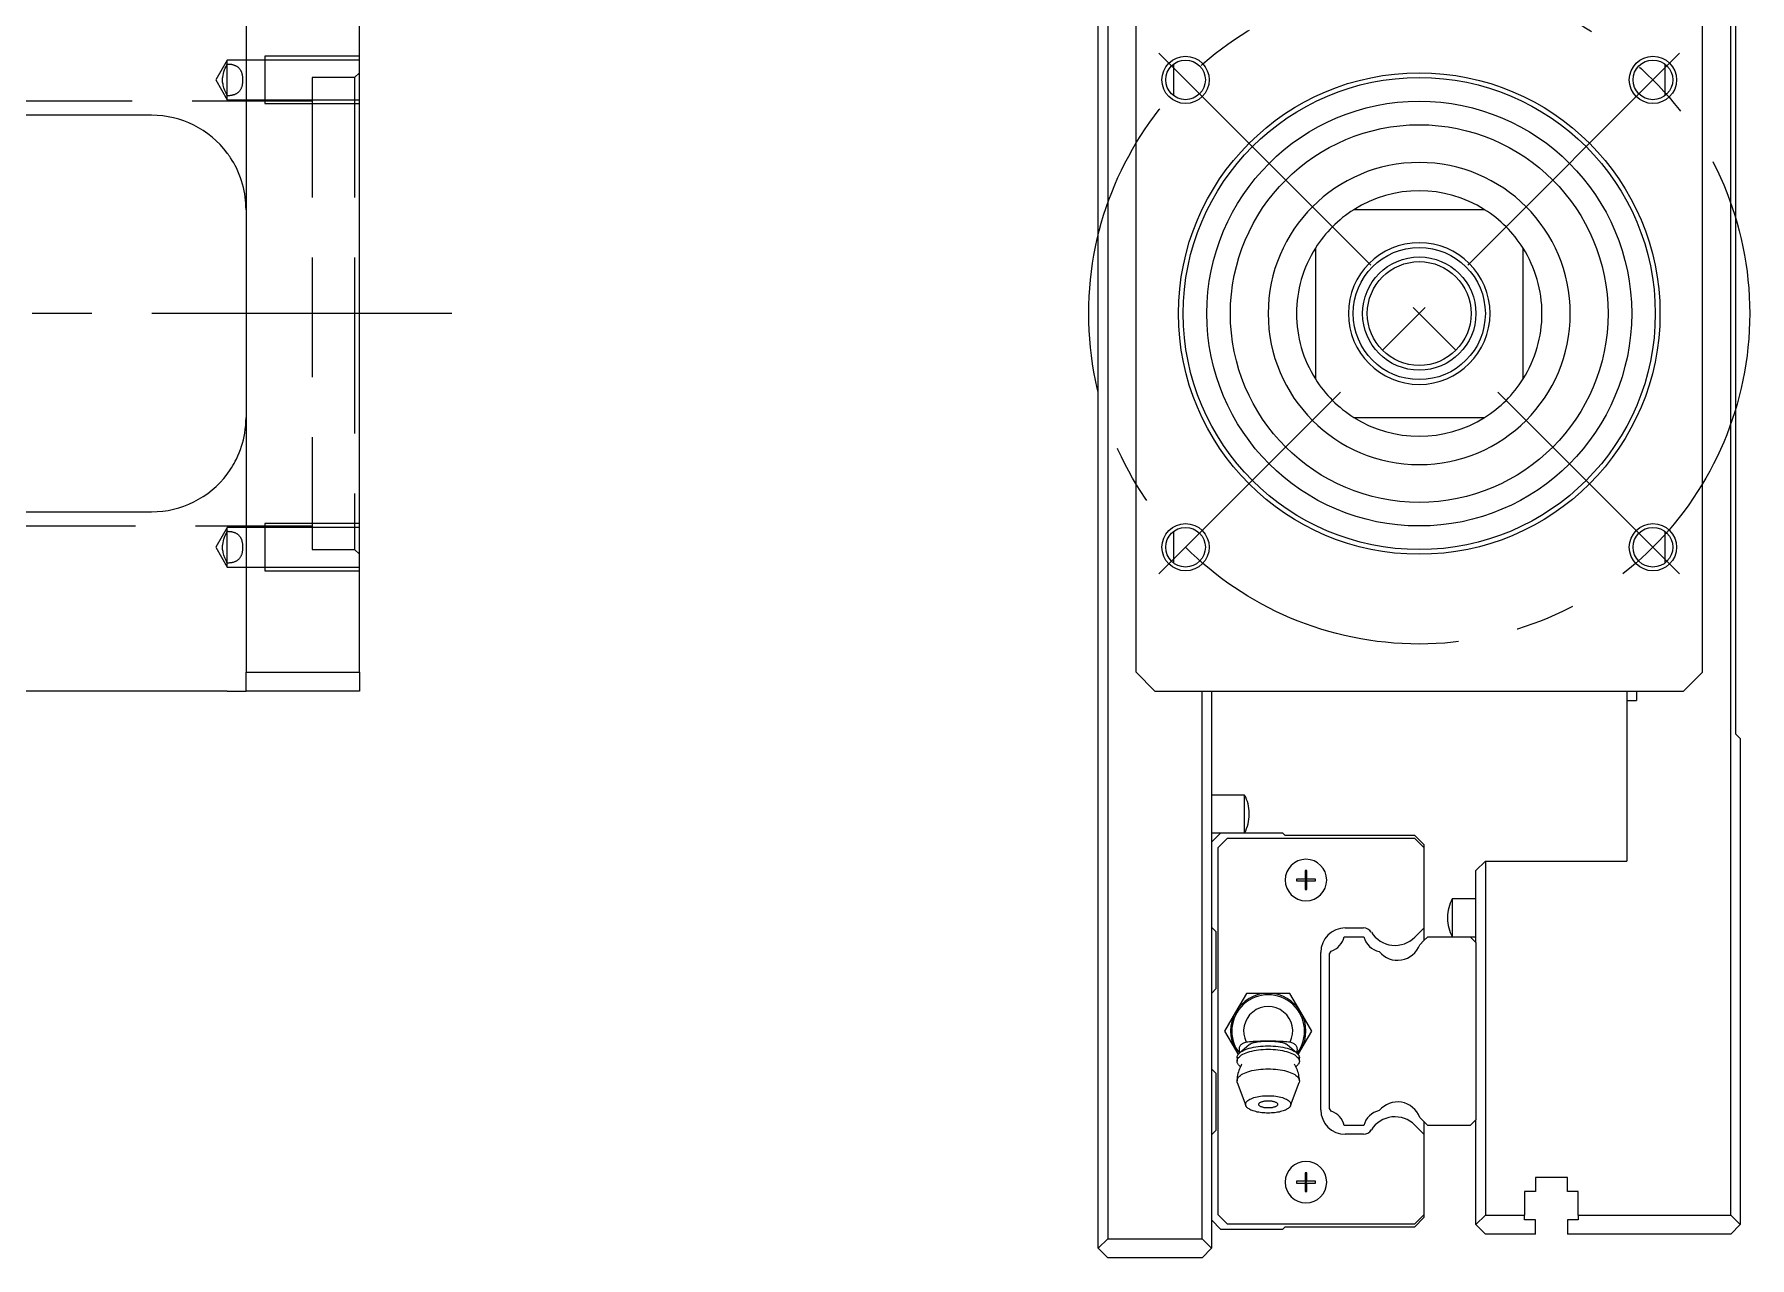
# Model space of a CAD drawing. Extents: x -11 to 1025, y -344 to 120.
# Drawn here: x 843.1 to 1024.8, y -100 to 29.6 of the extents above; entities that cross this region are included whole.
import ezdxf

# ---------------------------------------------------------------- set-up
doc = ezdxf.new("R2010")
doc.units = 0
doc.linetypes.add('CENTER', pattern=[50.8, 31.75, -6.35, 6.35, -6.35])
doc.linetypes.add('DASHED', pattern=[19.05, 12.7, -6.35])
doc.layers.get('0').update_dxf_attribs({"linetype": 'CONTINUOUS'})
doc.layers.add('CENTER', color=1, linetype='CENTER')

msp = doc.modelspace()

# ---------------------------------------------------------------- linework, layer by layer
at = {"color": 7, "linetype": 'CONTINUOUS'}
for p, q in [((955.76, -99), (955.76, 99)), ((956.76, 98), (956.76, -98)), ((1022.76, -95.5), (1022.76, 95.5)), ((1023.26, 44.5), (1023.26, -44.5)), ((865.5, 38), (865.5, -38)), ((877.5, -38), (877.5, 38)), ((959.76, -38), (959.76, 38)), ((1019.76, -38), (1019.76, 38)), ((863.11, 25.42), (863.16, 25.61)), ((863.16, 25.61), (863.23, 25.8)), ((863.23, 25.8), (863.3, 25.99)), ((863.3, 25.99), (863.38, 26.17)), ((863.38, 26.17), (863.5, 26.44)), ((863.5, 26.44), (863.56, 26.43)), ((863.5, 23.06), (863.5, 26.44)), ((863.56, 26.43), (863.63, 26.43)), ((863.63, 26.43), (863.69, 26.43)), ((863.69, 26.43), (863.76, 26.42)), ((863.76, 26.42), (863.82, 26.42)), ((863.82, 26.42), (863.89, 26.41)), ((863.89, 26.41), (863.95, 26.4)), ((863.95, 26.4), (864.01, 26.38)), ((864.01, 26.38), (864.08, 26.37)), ((864.08, 26.37), (864.14, 26.35)), ((864.14, 26.35), (864.19, 26.34)), ((864.19, 26.34), (864.25, 26.32)), ((864.25, 26.32), (864.31, 26.29)), ((864.31, 26.29), (864.37, 26.27)), ((864.37, 26.27), (864.42, 26.24)), ((864.42, 26.24), (864.47, 26.21)), ((864.47, 26.21), (864.52, 26.19)), ((864.52, 26.19), (864.57, 26.15)), ((864.57, 26.15), (864.61, 26.12)), ((864.61, 26.12), (864.66, 26.09)), ((864.66, 26.09), (864.7, 26.05)), ((864.7, 26.05), (864.74, 26.01)), ((864.74, 26.01), (864.78, 25.97)), ((864.78, 25.97), (864.81, 25.92)), ((864.81, 25.92), (864.84, 25.88)), ((864.84, 25.88), (864.87, 25.84)), ((864.87, 25.84), (864.9, 25.79)), ((864.9, 25.79), (864.93, 25.74)), ((864.93, 25.74), (864.95, 25.69)), ((864.95, 25.69), (864.98, 25.64)), ((864.98, 25.64), (865, 25.59)), ((865, 25.59), (865.02, 25.53)), ((865.02, 25.53), (865.04, 25.46)), ((865.04, 25.46), (865.06, 25.38)), ((963.76, 23.06), (963.76, 26.44)), ((1015.76, 26.44), (1015.76, 23.06)), ((863.01, 24.82), (863.02, 24.92)), ((863.01, 24.71), (863.01, 24.82)), ((863.01, 24.6), (863.01, 24.71)), ((863.02, 24.5), (863.01, 24.6)), ((863.02, 24.92), (863.03, 25.03)), ((863.04, 24.4), (863.02, 24.5)), ((863.03, 25.03), (863.06, 25.23)), ((863.06, 24.29), (863.04, 24.4)), ((863.06, 25.23), (863.11, 25.42)), ((863.08, 24.19), (863.06, 24.29)), ((863.16, 23.9), (863.08, 24.19)), ((863.26, 23.62), (863.16, 23.9)), ((864.85, 23.62), (864.81, 23.57)), ((864.88, 23.67), (864.85, 23.62)), ((864.91, 23.73), (864.88, 23.67)), ((864.94, 23.78), (864.91, 23.73)), ((864.97, 23.84), (864.94, 23.78)), ((864.99, 23.9), (864.97, 23.84)), ((865.01, 23.96), (864.99, 23.9)), ((865.04, 24.02), (865.01, 23.96)), ((865.06, 24.09), (865.04, 24.02)), ((865.06, 25.38), (865.08, 25.3)), ((865.07, 24.16), (865.06, 24.09)), ((865.09, 24.23), (865.07, 24.16)), ((865.08, 25.3), (865.1, 25.22)), ((865.1, 24.3), (865.09, 24.23)), ((865.1, 25.22), (865.11, 25.14)), ((865.11, 24.36), (865.1, 24.3)), ((865.11, 25.14), (865.12, 25.05)), ((865.12, 24.43), (865.11, 24.36)), ((865.12, 25.05), (865.13, 24.99)), ((865.13, 24.5), (865.12, 24.43)), ((865.13, 24.99), (865.13, 24.92)), ((865.13, 24.92), (865.13, 24.85)), ((865.13, 24.85), (865.14, 24.78)), ((865.14, 24.71), (865.13, 24.64)), ((865.13, 24.64), (865.13, 24.57)), ((865.13, 24.57), (865.13, 24.5)), ((865.14, 24.78), (865.14, 24.71)), ((863.38, 23.34), (863.26, 23.62)), ((863.5, 23.06), (863.38, 23.34)), ((863.58, 23.06), (863.5, 23.06)), ((863.66, 23.07), (863.58, 23.06)), ((863.74, 23.07), (863.66, 23.07)), ((863.82, 23.08), (863.74, 23.07)), ((863.9, 23.09), (863.82, 23.08)), ((863.98, 23.11), (863.9, 23.09)), ((864.03, 23.12), (863.98, 23.11)), ((864.09, 23.13), (864.03, 23.12)), ((864.15, 23.15), (864.09, 23.13)), ((864.21, 23.17), (864.15, 23.15)), ((864.26, 23.18), (864.21, 23.17)), ((864.31, 23.2), (864.26, 23.18)), ((864.36, 23.23), (864.31, 23.2)), ((864.41, 23.25), (864.36, 23.23)), ((864.46, 23.28), (864.41, 23.25)), ((864.51, 23.31), (864.46, 23.28)), ((864.56, 23.34), (864.51, 23.31)), ((864.61, 23.37), (864.56, 23.34)), ((864.65, 23.41), (864.61, 23.37)), ((864.69, 23.44), (864.65, 23.41)), ((864.73, 23.48), (864.69, 23.44)), ((864.77, 23.52), (864.73, 23.48)), ((864.81, 23.57), (864.77, 23.52)), ((855.5, 21), (815, 21)), ((863.59, 16.87), (863.5, 17)), ((863.69, 16.74), (863.59, 16.87)), ((863.77, 16.62), (863.69, 16.74)), ((863.86, 16.48), (863.77, 16.62)), ((864.03, 16.22), (863.86, 16.48)), ((864.19, 15.96), (864.03, 16.22)), ((864.33, 15.69), (864.19, 15.96)), ((864.47, 15.42), (864.33, 15.69)), ((864.63, 15.08), (864.47, 15.42)), ((864.78, 14.74), (864.63, 15.08)), ((864.91, 14.39), (864.78, 14.74)), ((865.02, 14.05), (864.91, 14.39)), ((865.13, 13.71), (865.02, 14.05)), ((865.22, 13.36), (865.13, 13.71)), ((865.3, 13.01), (865.22, 13.36)), ((865.36, 12.67), (865.3, 13.01)), ((865.41, 12.34), (865.36, 12.67)), ((865.45, 12.01), (865.41, 12.34)), ((865.48, 11.68), (865.45, 12.01)), ((865.49, 11.35), (865.48, 11.68)), ((865.5, 11.02), (865.49, 11.35)), ((865.5, 11), (865.5, 11.02)), ((996.69, 11), (982.83, 11)), ((978.76, 6.93), (978.76, -6.93)), ((1000.76, -6.93), (1000.76, 6.93)), ((865.29, -13.02), (865.36, -12.67)), ((865.36, -12.67), (865.42, -12.26)), ((865.42, -12.26), (865.46, -11.84)), ((865.46, -11.84), (865.49, -11.43)), ((865.49, -11.43), (865.5, -11.02)), ((865.5, -11.02), (865.5, -11)), ((982.83, -11), (996.69, -11)), ((864.77, -14.75), (864.9, -14.4)), ((864.9, -14.4), (865.02, -14.06)), ((865.02, -14.06), (865.12, -13.72)), ((865.12, -13.72), (865.22, -13.37)), ((865.22, -13.37), (865.29, -13.02)), ((863.81, -16.56), (863.96, -16.33)), ((863.96, -16.33), (864.1, -16.1)), ((864.1, -16.1), (864.23, -15.88)), ((864.23, -15.88), (864.36, -15.65)), ((864.36, -15.65), (864.47, -15.42)), ((864.47, -15.42), (864.63, -15.08)), ((864.63, -15.08), (864.77, -14.75)), ((863.5, -17), (863.58, -16.89)), ((863.58, -16.89), (863.66, -16.78)), ((863.66, -16.78), (863.81, -16.56)), ((815, -21), (855.5, -21)), ((863.23, -23.7), (863.3, -23.51)), ((863.3, -23.51), (863.38, -23.33)), ((863.38, -23.33), (863.5, -23.06)), ((863.5, -23.06), (863.56, -23.06)), ((863.5, -26.44), (863.5, -23.06)), ((863.56, -23.06), (863.63, -23.07)), ((863.63, -23.07), (863.69, -23.07)), ((863.69, -23.07), (863.76, -23.07)), ((863.76, -23.07), (863.82, -23.08)), ((863.82, -23.08), (863.89, -23.09)), ((863.89, -23.09), (863.95, -23.1)), ((863.95, -23.1), (864.01, -23.11)), ((864.01, -23.11), (864.08, -23.13)), ((864.08, -23.13), (864.14, -23.14)), ((864.14, -23.14), (864.19, -23.16)), ((864.19, -23.16), (864.25, -23.18)), ((864.25, -23.18), (864.31, -23.2)), ((864.31, -23.2), (864.37, -23.23)), ((864.37, -23.23), (864.42, -23.25)), ((864.42, -23.25), (864.47, -23.28)), ((864.47, -23.28), (864.52, -23.31)), ((864.52, -23.31), (864.57, -23.34)), ((864.57, -23.34), (864.61, -23.38)), ((864.61, -23.38), (864.66, -23.41)), ((864.66, -23.41), (864.7, -23.45)), ((864.7, -23.45), (864.74, -23.49)), ((864.74, -23.49), (864.78, -23.53)), ((864.78, -23.53), (864.81, -23.58)), ((864.81, -23.58), (864.84, -23.62)), ((864.84, -23.62), (864.87, -23.66)), ((963.76, -26.44), (963.76, -23.06)), ((1015.76, -23.06), (1015.76, -26.44)), ((863.01, -24.68), (863.02, -24.57)), ((863.01, -24.79), (863.01, -24.68)), ((863.01, -24.9), (863.01, -24.79)), ((863.02, -25), (863.01, -24.9)), ((863.02, -24.57), (863.03, -24.47)), ((863.04, -25.1), (863.02, -25)), ((863.03, -24.47), (863.06, -24.27)), ((863.06, -25.2), (863.04, -25.1)), ((863.06, -24.27), (863.11, -24.08)), ((863.08, -25.31), (863.06, -25.2)), ((863.16, -25.6), (863.08, -25.31)), ((863.11, -24.08), (863.16, -23.89)), ((863.16, -23.89), (863.23, -23.7)), ((864.87, -23.66), (864.9, -23.71)), ((864.9, -23.71), (864.93, -23.76)), ((864.93, -23.76), (864.95, -23.81)), ((864.95, -23.81), (864.98, -23.86)), ((864.98, -23.86), (865, -23.91)), ((865, -23.91), (865.02, -23.96)), ((865.02, -23.96), (865.04, -24.04)), ((865.04, -24.04), (865.06, -24.12)), ((865.06, -25.41), (865.04, -25.47)), ((865.06, -24.12), (865.08, -24.2)), ((865.07, -25.34), (865.06, -25.41)), ((865.09, -25.27), (865.07, -25.34)), ((865.08, -24.2), (865.1, -24.28)), ((865.1, -25.2), (865.09, -25.27)), ((865.1, -24.28), (865.11, -24.36)), ((865.11, -25.13), (865.1, -25.2)), ((865.11, -24.36), (865.12, -24.44)), ((865.12, -25.06), (865.11, -25.13)), ((865.12, -24.44), (865.13, -24.51)), ((865.13, -24.99), (865.12, -25.06)), ((865.13, -24.51), (865.13, -24.58)), ((865.13, -24.58), (865.13, -24.65)), ((865.13, -24.65), (865.14, -24.71)), ((865.14, -24.78), (865.13, -24.85)), ((865.13, -24.85), (865.13, -24.92)), ((865.13, -24.92), (865.13, -24.99)), ((865.14, -24.71), (865.14, -24.78)), ((863.26, -25.88), (863.16, -25.6)), ((863.38, -26.16), (863.26, -25.88)), ((863.5, -26.44), (863.38, -26.16)), ((863.58, -26.43), (863.5, -26.44)), ((863.66, -26.43), (863.58, -26.43)), ((863.74, -26.42), (863.66, -26.43)), ((863.82, -26.42), (863.74, -26.42)), ((863.9, -26.4), (863.82, -26.42)), ((863.98, -26.39), (863.9, -26.4)), ((864.03, -26.38), (863.98, -26.39)), ((864.09, -26.36), (864.03, -26.38)), ((864.15, -26.35), (864.09, -26.36)), ((864.21, -26.33), (864.15, -26.35)), ((864.26, -26.31), (864.21, -26.33)), ((864.31, -26.29), (864.26, -26.31)), ((864.36, -26.27), (864.31, -26.29)), ((864.41, -26.25), (864.36, -26.27)), ((864.46, -26.22), (864.41, -26.25)), ((864.51, -26.19), (864.46, -26.22)), ((864.56, -26.16), (864.51, -26.19)), ((864.61, -26.13), (864.56, -26.16)), ((864.65, -26.09), (864.61, -26.13)), ((864.69, -26.05), (864.65, -26.09)), ((864.73, -26.02), (864.69, -26.05)), ((864.77, -25.98), (864.73, -26.02)), ((864.81, -25.93), (864.77, -25.98)), ((864.85, -25.88), (864.81, -25.93)), ((864.88, -25.82), (864.85, -25.88)), ((864.91, -25.77), (864.88, -25.82)), ((864.94, -25.71), (864.91, -25.77)), ((864.97, -25.66), (864.94, -25.71)), ((864.99, -25.6), (864.97, -25.66)), ((865.01, -25.54), (864.99, -25.6)), ((865.04, -25.47), (865.01, -25.54)), ((865.5, -40), (865.5, -38)), ((865.5, -38), (877.5, -38)), ((877.5, -38), (877.5, -40)), ((959.76, -38), (961.76, -40)), ((1017.76, -40), (1019.76, -38)), ((863.5, -40), (830, -40)), ((863.5, -40), (865.5, -40)), ((877.5, -40), (865.5, -40)), ((961.76, -40), (1017.76, -40)), ((966.76, -98), (966.76, -40)), ((967.76, -40), (967.76, -99)), ((1011.76, -40), (1011.76, -41)), ((1011.76, -41), (1012.76, -41)), ((1011.76, -41), (1011.76, -58)), ((1012.76, -40), (1012.76, -41)), ((1023.76, -45), (1023.26, -44.5)), ((1023.76, -45), (1023.76, -96.5)), ((971.26, -51), (967.76, -51)), ((971.26, -53), (971.26, -51)), ((971.26, -55), (971.26, -53)), ((971.76, -53.06), (971.76, -52.94)), ((967.76, -55), (968.76, -55)), ((967.76, -56), (968.76, -55)), ((968.46, -56.55), (969.46, -55.55)), ((968.76, -55), (975.26, -55)), ((969.46, -55.55), (989.26, -55.55)), ((975.26, -55), (975.51, -55.25)), ((975.51, -55.25), (989.26, -55.25)), ((989.26, -55.25), (990.26, -56.25)), ((989.26, -55.55), (990.26, -56.55)), ((990.26, -56.25), (990.26, -56.55)), ((968.46, -95.45), (968.46, -56.55)), ((990.26, -56.55), (990.26, -65.08)), ((996.76, -58), (995.76, -59)), ((996.76, -58), (1011.76, -58)), ((996.76, -58), (996.76, -95.5)), ((977.66, -59.9), (976.76, -59.9)), ((976.76, -59.9), (976.76, -60.1)), ((977.66, -59), (977.66, -59.9)), ((977.86, -59), (977.66, -59)), ((977.66, -59.9), (977.76, -60)), ((977.86, -59.9), (977.76, -60)), ((977.86, -59.9), (977.86, -59)), ((978.76, -59.9), (977.86, -59.9)), ((978.76, -60.1), (978.76, -59.9)), ((995.76, -66.6), (995.76, -59)), ((976.76, -60.1), (977.66, -60.1)), ((977.66, -60.1), (977.76, -60)), ((977.66, -60.1), (977.66, -61)), ((977.66, -61), (977.86, -61)), ((977.86, -60.1), (977.76, -60)), ((977.86, -61), (977.86, -60.1)), ((977.86, -60.1), (978.76, -60.1)), ((995.76, -62), (993.26, -62)), ((993.26, -62), (993.26, -66)), ((968.26, -65.5), (967.76, -65)), ((981.93, -65.07), (983.84, -65.07)), ((989.3, -66.05), (990.26, -65.08)), ((990.26, -65.08), (990.26, -66.4)), ((992.76, -63.94), (992.76, -64.06)), ((968.26, -71.5), (968.26, -65.5)), ((981.82, -66), (983.9, -66)), ((989.81, -66.85), (990.26, -66.4)), ((990.26, -66.4), (990.66, -66)), ((990.66, -66), (995.16, -66)), ((995.16, -66), (995.76, -66)), ((995.16, -66), (995.76, -66.6)), ((995.76, -66.6), (995.76, -85.4)), ((979.33, -84.33), (979.33, -67.67)), ((980.26, -67.8), (980.42, -67.52)), ((980.26, -84.2), (980.26, -67.8)), ((967.76, -72), (968.26, -71.5)), ((971.45, -72), (970.3, -74)), ((973.76, -72), (971.45, -72)), ((976.07, -72), (973.76, -72)), ((977.22, -74), (976.07, -72)), ((970.3, -74), (969.14, -76)), ((978.38, -76), (977.22, -74)), ((969.14, -76), (970.3, -78)), ((977.22, -78), (978.38, -76)), ((970.3, -78), (970.58, -78.49)), ((970.68, -77.85), (970.67, -77.91)), ((970.67, -77.91), (970.67, -77.98)), ((970.67, -77.98), (970.68, -78.05)), ((970.69, -77.78), (970.68, -77.85)), ((970.68, -78.05), (970.7, -78.12)), ((970.7, -77.72), (970.69, -77.78)), ((970.73, -77.66), (970.7, -77.72)), ((970.7, -78.12), (970.72, -78.2)), ((970.76, -77.61), (970.73, -77.66)), ((971.75, -77.46), (970.76, -78.3)), ((970.79, -77.55), (970.76, -77.61)), ((970.83, -77.5), (970.79, -77.55)), ((970.88, -77.46), (970.83, -77.5)), ((970.94, -77.41), (970.88, -77.46)), ((970.88, -78.21), (971.02, -78.12)), ((971, -77.36), (970.94, -77.41)), ((971.08, -77.32), (971, -77.36)), ((971.02, -78.12), (971.18, -78.03)), ((971.16, -77.28), (971.08, -77.32)), ((971.25, -77.24), (971.16, -77.28)), ((971.18, -78.03), (971.35, -77.96)), ((971.34, -77.21), (971.25, -77.24)), ((971.44, -77.18), (971.34, -77.21)), ((971.35, -77.96), (971.55, -77.88)), ((971.62, -77.16), (971.44, -77.18)), ((971.55, -77.88), (971.75, -77.82)), ((971.79, -77.14), (971.62, -77.16)), ((971.78, -77.44), (971.75, -77.46)), ((971.75, -77.82), (971.97, -77.76)), ((971.83, -77.4), (971.78, -77.44)), ((971.98, -77.13), (971.79, -77.14)), ((971.82, -78.17), (972.04, -78.11)), ((971.87, -77.38), (971.83, -77.4)), ((971.91, -77.36), (971.87, -77.38)), ((971.96, -77.33), (971.91, -77.36)), ((972.01, -77.31), (971.96, -77.33)), ((971.97, -77.76), (972.21, -77.71)), ((972.17, -77.11), (971.98, -77.13)), ((972.06, -77.29), (972.01, -77.31)), ((972.04, -78.11), (972.26, -78.07)), ((972.12, -77.27), (972.06, -77.29)), ((972.14, -77.26), (972.12, -77.27)), ((972.18, -77.25), (972.14, -77.26)), ((972.36, -77.1), (972.17, -77.11)), ((972.21, -77.24), (972.18, -77.25)), ((972.25, -77.23), (972.21, -77.24)), ((972.21, -77.71), (972.45, -77.66)), ((972.29, -77.22), (972.25, -77.23)), ((972.26, -78.07), (972.5, -78.02)), ((972.33, -77.21), (972.29, -77.22)), ((972.38, -77.2), (972.33, -77.21)), ((972.55, -77.09), (972.36, -77.1)), ((972.44, -77.19), (972.38, -77.2)), ((972.52, -77.17), (972.44, -77.19)), ((972.45, -77.66), (972.7, -77.63)), ((972.5, -78.02), (972.74, -77.99)), ((972.6, -77.16), (972.52, -77.17)), ((972.75, -77.09), (972.55, -77.09)), ((972.67, -77.15), (972.6, -77.16)), ((972.73, -77.14), (972.67, -77.15)), ((972.7, -77.63), (972.96, -77.6)), ((972.79, -77.14), (972.73, -77.14)), ((972.74, -77.99), (972.99, -77.96)), ((972.95, -77.08), (972.75, -77.09)), ((972.84, -77.13), (972.79, -77.14)), ((972.91, -77.13), (972.84, -77.13)), ((972.99, -77.12), (972.91, -77.13)), ((973.15, -77.08), (972.95, -77.08)), ((972.96, -77.6), (973.22, -77.58)), ((973.07, -77.11), (972.99, -77.12)), ((972.99, -77.96), (973.24, -77.94)), ((973.14, -77.11), (973.07, -77.11)), ((973.22, -77.11), (973.14, -77.11)), ((973.35, -77.07), (973.15, -77.08)), ((973.29, -77.1), (973.22, -77.11)), ((973.22, -77.58), (973.49, -77.56)), ((973.24, -77.94), (973.5, -77.93)), ((973.37, -77.1), (973.29, -77.1)), ((973.56, -77.07), (973.35, -77.07)), ((973.45, -77.1), (973.37, -77.1)), ((973.52, -77.1), (973.45, -77.1)), ((973.49, -77.56), (973.76, -77.56)), ((973.5, -77.93), (973.76, -77.93)), ((973.6, -77.09), (973.52, -77.1)), ((973.76, -77.07), (973.56, -77.07)), ((973.68, -77.09), (973.6, -77.09)), ((973.76, -77.09), (973.68, -77.09)), ((973.96, -77.07), (973.76, -77.07)), ((973.84, -77.09), (973.76, -77.09)), ((973.76, -77.56), (974.03, -77.56)), ((973.76, -77.93), (974.02, -77.93)), ((973.92, -77.09), (973.84, -77.09)), ((974, -77.1), (973.92, -77.09)), ((974.17, -77.07), (973.96, -77.07)), ((974.07, -77.1), (974, -77.1)), ((974.02, -77.93), (974.28, -77.94)), ((974.03, -77.56), (974.3, -77.58)), ((974.15, -77.1), (974.07, -77.1)), ((974.23, -77.1), (974.15, -77.1)), ((974.37, -77.08), (974.17, -77.07)), ((974.29, -77.11), (974.23, -77.1)), ((974.28, -77.94), (974.53, -77.96)), ((974.34, -77.11), (974.29, -77.11)), ((974.3, -77.58), (974.56, -77.6)), ((974.4, -77.11), (974.34, -77.11)), ((974.57, -77.08), (974.37, -77.08)), ((974.45, -77.11), (974.4, -77.11)), ((974.51, -77.12), (974.45, -77.11)), ((974.57, -77.12), (974.51, -77.12)), ((974.53, -77.96), (974.78, -77.99)), ((974.56, -77.6), (974.82, -77.63)), ((974.77, -77.09), (974.57, -77.08)), ((974.63, -77.13), (974.57, -77.12)), ((974.68, -77.13), (974.63, -77.13)), ((974.73, -77.14), (974.68, -77.13)), ((974.77, -77.14), (974.73, -77.14)), ((974.97, -77.09), (974.77, -77.09)), ((974.83, -77.15), (974.77, -77.14)), ((974.78, -77.99), (975.02, -78.02)), ((974.82, -77.63), (975.07, -77.66)), ((974.88, -77.16), (974.83, -77.15)), ((974.95, -77.17), (974.88, -77.16)), ((975.01, -77.18), (974.95, -77.17)), ((975.16, -77.1), (974.97, -77.09)), ((975.08, -77.19), (975.01, -77.18)), ((975.02, -78.02), (975.26, -78.07)), ((975.07, -77.66), (975.31, -77.71)), ((975.17, -77.21), (975.08, -77.19)), ((975.35, -77.11), (975.16, -77.1)), ((975.24, -77.22), (975.17, -77.21)), ((975.3, -77.24), (975.24, -77.22)), ((975.26, -78.07), (975.48, -78.11)), ((975.36, -77.26), (975.3, -77.24)), ((975.31, -77.71), (975.55, -77.76)), ((975.54, -77.13), (975.35, -77.11)), ((975.4, -77.27), (975.36, -77.26)), ((975.47, -77.29), (975.4, -77.27)), ((975.53, -77.32), (975.47, -77.29)), ((975.48, -78.11), (975.7, -78.17)), ((975.59, -77.34), (975.53, -77.32)), ((975.72, -77.14), (975.54, -77.13)), ((975.55, -77.76), (975.77, -77.82)), ((975.64, -77.37), (975.59, -77.34)), ((975.69, -77.4), (975.64, -77.37)), ((975.73, -77.43), (975.69, -77.4)), ((975.9, -77.16), (975.72, -77.14)), ((975.77, -77.46), (975.73, -77.43)), ((976.76, -78.3), (975.77, -77.46)), ((975.77, -77.82), (975.97, -77.88)), ((976.08, -77.18), (975.9, -77.16)), ((975.97, -77.88), (976.17, -77.96)), ((976.18, -77.21), (976.08, -77.18)), ((976.17, -77.96), (976.34, -78.03)), ((976.27, -77.24), (976.18, -77.21)), ((976.36, -77.28), (976.27, -77.24)), ((976.34, -78.03), (976.5, -78.12)), ((976.44, -77.32), (976.36, -77.28)), ((976.52, -77.36), (976.44, -77.32)), ((976.5, -78.12), (976.64, -78.21)), ((976.58, -77.41), (976.52, -77.36)), ((976.64, -77.46), (976.58, -77.41)), ((976.68, -77.5), (976.64, -77.46)), ((976.73, -77.55), (976.68, -77.5)), ((976.76, -77.61), (976.73, -77.55)), ((976.79, -77.66), (976.76, -77.61)), ((976.82, -77.72), (976.79, -77.66)), ((976.8, -78.2), (976.82, -78.12)), ((976.83, -77.78), (976.82, -77.72)), ((976.82, -78.12), (976.84, -78.05)), ((976.84, -77.84), (976.83, -77.78)), ((976.85, -77.91), (976.84, -77.84)), ((976.84, -78.05), (976.85, -77.98)), ((976.85, -77.98), (976.85, -77.91)), ((976.94, -78.49), (977.22, -78)), ((970.46, -78.75), (970.48, -78.69)), ((970.46, -78.82), (970.46, -78.75)), ((970.46, -78.82), (970.46, -79.19)), ((970.46, -79.19), (970.47, -79.09)), ((970.46, -79.26), (970.46, -79.19)), ((970.48, -79.33), (970.46, -79.26)), ((970.47, -79.09), (970.5, -78.99)), ((970.48, -78.69), (970.5, -78.62)), ((970.5, -79.39), (970.48, -79.33)), ((970.5, -78.62), (970.53, -78.55)), ((970.5, -78.99), (970.55, -78.9)), ((970.53, -79.46), (970.5, -79.39)), ((970.53, -78.55), (970.58, -78.49)), ((970.58, -79.52), (970.53, -79.46)), ((970.55, -78.9), (970.62, -78.8)), ((970.58, -78.49), (970.63, -78.42)), ((970.63, -79.59), (970.58, -79.52)), ((970.62, -78.8), (970.71, -78.71)), ((970.63, -78.42), (970.69, -78.36)), ((970.69, -79.65), (970.63, -79.59)), ((970.69, -78.36), (970.76, -78.3)), ((970.76, -79.71), (970.69, -79.65)), ((970.71, -78.71), (970.82, -78.62)), ((970.78, -79.85), (970.71, -80.01)), ((970.72, -78.2), (970.75, -78.27)), ((970.75, -78.27), (970.76, -78.29)), ((970.76, -78.3), (970.88, -78.21)), ((970.76, -79.71), (970.82, -79.77)), ((970.86, -79.7), (970.78, -79.85)), ((970.82, -78.62), (970.95, -78.53)), ((970.94, -79.55), (970.86, -79.7)), ((970.96, -79.52), (970.94, -79.55)), ((970.95, -78.53), (971.09, -78.45)), ((971.09, -78.45), (971.25, -78.37)), ((971.25, -78.37), (971.43, -78.3)), ((971.43, -78.3), (971.62, -78.23)), ((971.62, -78.23), (971.82, -78.17)), ((975.7, -78.17), (975.9, -78.23)), ((975.9, -78.23), (976.09, -78.3)), ((976.09, -78.3), (976.27, -78.37)), ((976.27, -78.37), (976.43, -78.45)), ((976.43, -78.45), (976.57, -78.53)), ((976.59, -79.57), (976.56, -79.51)), ((976.57, -78.53), (976.7, -78.62)), ((976.67, -79.71), (976.59, -79.57)), ((976.64, -78.21), (976.76, -78.3)), ((976.74, -79.85), (976.67, -79.71)), ((976.7, -78.62), (976.81, -78.71)), ((976.7, -79.77), (976.76, -79.71)), ((976.81, -80), (976.74, -79.85)), ((976.76, -78.29), (976.77, -78.27)), ((976.76, -78.3), (976.83, -78.36)), ((976.83, -79.65), (976.76, -79.71)), ((976.77, -78.27), (976.8, -78.2)), ((976.81, -78.71), (976.9, -78.8)), ((976.83, -78.36), (976.89, -78.42)), ((976.89, -79.59), (976.83, -79.65)), ((976.89, -78.42), (976.94, -78.49)), ((976.94, -79.52), (976.89, -79.59)), ((976.9, -78.8), (976.97, -78.9)), ((976.94, -78.49), (976.99, -78.55)), ((976.99, -79.46), (976.94, -79.52)), ((976.97, -78.9), (977.02, -78.99)), ((976.99, -78.55), (977.02, -78.62)), ((977.02, -79.39), (976.99, -79.46)), ((977.02, -78.62), (977.04, -78.69)), ((977.02, -78.99), (977.05, -79.09)), ((977.04, -79.33), (977.02, -79.39)), ((977.04, -78.69), (977.06, -78.75)), ((977.06, -79.26), (977.04, -79.33)), ((977.05, -79.09), (977.06, -79.19)), ((977.06, -78.75), (977.06, -78.82)), ((977.06, -79.19), (977.06, -78.82)), ((977.06, -79.19), (977.06, -79.26)), ((968.26, -80.5), (967.76, -80)), ((968.26, -86.5), (968.26, -80.5)), ((970.47, -80.98), (970.46, -81.15)), ((970.46, -81.15), (970.46, -81.27)), ((970.46, -81.27), (970.47, -81.17)), ((970.49, -81.44), (970.46, -81.27)), ((970.49, -80.82), (970.47, -80.98)), ((970.47, -81.17), (970.5, -81.07)), ((970.52, -80.65), (970.49, -80.82)), ((970.49, -81.44), (971.38, -83.89)), ((970.5, -81.07), (970.55, -80.97)), ((970.55, -80.49), (970.52, -80.65)), ((970.6, -80.33), (970.55, -80.49)), ((970.55, -80.97), (970.62, -80.88)), ((970.65, -80.17), (970.6, -80.33)), ((970.62, -80.88), (970.71, -80.78)), ((970.71, -80.01), (970.65, -80.17)), ((970.71, -80.78), (970.82, -80.69)), ((970.82, -80.69), (970.95, -80.61)), ((970.95, -80.61), (971.09, -80.52)), ((971.09, -80.52), (971.25, -80.45)), ((971.25, -80.45), (971.43, -80.37)), ((971.43, -80.37), (971.62, -80.31)), ((971.62, -80.31), (971.82, -80.24)), ((971.82, -80.24), (972.04, -80.19)), ((972.04, -80.19), (972.26, -80.14)), ((972.26, -80.14), (972.5, -80.1)), ((972.5, -80.1), (972.74, -80.07)), ((972.74, -80.07), (972.99, -80.04)), ((972.99, -80.04), (973.24, -80.02)), ((973.24, -80.02), (973.5, -80.01)), ((973.5, -80.01), (973.76, -80)), ((973.76, -80), (974.02, -80.01)), ((974.02, -80.01), (974.28, -80.02)), ((974.28, -80.02), (974.53, -80.04)), ((974.53, -80.04), (974.78, -80.07)), ((974.78, -80.07), (975.02, -80.1)), ((975.02, -80.1), (975.26, -80.14)), ((975.26, -80.14), (975.48, -80.19)), ((975.48, -80.19), (975.7, -80.24)), ((975.7, -80.24), (975.9, -80.31)), ((975.9, -80.31), (976.09, -80.37)), ((976.09, -80.37), (976.27, -80.45)), ((976.14, -83.89), (977.03, -81.44)), ((976.27, -80.45), (976.43, -80.52)), ((976.43, -80.52), (976.57, -80.61)), ((976.57, -80.61), (976.7, -80.69)), ((976.7, -80.69), (976.81, -80.78)), ((976.86, -80.14), (976.81, -80)), ((976.81, -80.78), (976.9, -80.88)), ((976.91, -80.3), (976.86, -80.14)), ((976.9, -80.88), (976.97, -80.97)), ((976.96, -80.45), (976.91, -80.3)), ((976.99, -80.61), (976.96, -80.45)), ((976.97, -80.97), (977.02, -81.07)), ((977.02, -80.77), (976.99, -80.61)), ((977.04, -80.93), (977.02, -80.77)), ((977.02, -81.07), (977.05, -81.17)), ((977.06, -81.3), (977.03, -81.44)), ((977.06, -81.09), (977.04, -80.93)), ((977.05, -81.17), (977.06, -81.27)), ((977.06, -81.26), (977.06, -81.09)), ((977.06, -81.27), (977.06, -81.26)), ((977.06, -81.27), (977.06, -81.3)), ((971.38, -83.65), (971.41, -83.58)), ((971.41, -83.58), (971.46, -83.5)), ((971.46, -83.5), (971.53, -83.42)), ((971.53, -83.42), (971.61, -83.35)), ((971.61, -83.35), (971.71, -83.28)), ((971.71, -83.28), (971.82, -83.22)), ((971.82, -83.22), (971.95, -83.16)), ((971.95, -83.16), (972.09, -83.1)), ((972.09, -83.1), (972.24, -83.05)), ((972.24, -83.05), (972.41, -83)), ((972.41, -83), (972.58, -82.96)), ((972.58, -82.96), (972.77, -82.92)), ((972.77, -82.92), (972.96, -82.9)), ((972.85, -83.6), (972.89, -83.57)), ((972.89, -83.57), (972.94, -83.54)), ((972.94, -83.54), (972.99, -83.51)), ((972.96, -82.9), (973.15, -82.87)), ((972.99, -83.51), (973.05, -83.49)), ((973.05, -83.49), (973.12, -83.47)), ((973.12, -83.47), (973.19, -83.45)), ((973.15, -82.87), (973.35, -82.86)), ((973.19, -83.45), (973.26, -83.43)), ((973.26, -83.43), (973.34, -83.41)), ((973.34, -83.41), (973.42, -83.4)), ((973.35, -82.86), (973.56, -82.85)), ((973.42, -83.4), (973.5, -83.39)), ((973.5, -83.39), (973.59, -83.38)), ((973.56, -82.85), (973.76, -82.84)), ((973.59, -83.38), (973.67, -83.38)), ((973.67, -83.38), (973.76, -83.38)), ((973.76, -82.84), (973.96, -82.85)), ((973.76, -83.38), (973.85, -83.38)), ((973.85, -83.38), (973.93, -83.38)), ((973.93, -83.38), (974.02, -83.39)), ((973.96, -82.85), (974.17, -82.86)), ((974.02, -83.39), (974.1, -83.4)), ((974.1, -83.4), (974.18, -83.41)), ((974.17, -82.86), (974.37, -82.87)), ((974.18, -83.41), (974.26, -83.43)), ((974.26, -83.43), (974.33, -83.45)), ((974.33, -83.45), (974.4, -83.47)), ((974.37, -82.87), (974.56, -82.9)), ((974.4, -83.47), (974.47, -83.49)), ((974.47, -83.49), (974.53, -83.51)), ((974.53, -83.51), (974.58, -83.54)), ((974.56, -82.9), (974.75, -82.92)), ((974.58, -83.54), (974.63, -83.57)), ((974.63, -83.57), (974.67, -83.6)), ((974.75, -82.92), (974.94, -82.96)), ((974.94, -82.96), (975.11, -83)), ((975.11, -83), (975.28, -83.05)), ((975.28, -83.05), (975.43, -83.1)), ((975.43, -83.1), (975.57, -83.16)), ((975.57, -83.16), (975.7, -83.22)), ((975.7, -83.22), (975.81, -83.28)), ((975.81, -83.28), (975.91, -83.35)), ((975.91, -83.35), (975.99, -83.42)), ((975.99, -83.42), (976.06, -83.5)), ((976.06, -83.5), (976.11, -83.58)), ((976.11, -83.58), (976.14, -83.65)), ((971.36, -83.73), (971.38, -83.65)), ((971.36, -83.81), (971.36, -83.73)), ((971.38, -83.89), (971.36, -83.81)), ((971.41, -83.95), (971.38, -83.89)), ((971.45, -84.02), (971.41, -83.95)), ((971.51, -84.08), (971.45, -84.02)), ((971.57, -84.14), (971.51, -84.08)), ((971.65, -84.2), (971.57, -84.14)), ((971.74, -84.25), (971.65, -84.2)), ((971.83, -84.31), (971.74, -84.25)), ((971.94, -84.36), (971.83, -84.31)), ((972.06, -84.41), (971.94, -84.36)), ((972.18, -84.45), (972.06, -84.41)), ((972.32, -84.49), (972.18, -84.45)), ((972.46, -84.53), (972.32, -84.49)), ((972.61, -84.57), (972.46, -84.53)), ((972.76, -84.6), (972.61, -84.57)), ((972.76, -83.73), (972.78, -83.69)), ((972.76, -83.76), (972.76, -83.73)), ((972.76, -83.79), (972.76, -83.76)), ((972.78, -83.83), (972.76, -83.79)), ((972.92, -84.62), (972.76, -84.6)), ((972.78, -83.69), (972.79, -83.66)), ((972.79, -83.86), (972.78, -83.83)), ((972.79, -83.66), (972.82, -83.63)), ((972.82, -83.89), (972.79, -83.86)), ((972.82, -83.63), (972.85, -83.6)), ((972.85, -83.92), (972.82, -83.89)), ((972.89, -83.95), (972.85, -83.92)), ((972.94, -83.98), (972.89, -83.95)), ((973.08, -84.64), (972.92, -84.62)), ((972.99, -84.01), (972.94, -83.98)), ((973.05, -84.03), (972.99, -84.01)), ((973.12, -84.05), (973.05, -84.03)), ((973.25, -84.66), (973.08, -84.64)), ((973.19, -84.07), (973.12, -84.05)), ((973.26, -84.09), (973.19, -84.07)), ((973.42, -84.67), (973.25, -84.66)), ((973.34, -84.11), (973.26, -84.09)), ((973.42, -84.12), (973.34, -84.11)), ((973.5, -84.13), (973.42, -84.12)), ((973.59, -84.68), (973.42, -84.67)), ((973.59, -84.14), (973.5, -84.13)), ((973.67, -84.14), (973.59, -84.14)), ((973.76, -84.68), (973.59, -84.68)), ((973.76, -84.14), (973.67, -84.14)), ((973.85, -84.14), (973.76, -84.14)), ((973.93, -84.68), (973.76, -84.68)), ((973.93, -84.14), (973.85, -84.14)), ((974.02, -84.13), (973.93, -84.14)), ((974.1, -84.67), (973.93, -84.68)), ((974.1, -84.12), (974.02, -84.13)), ((974.18, -84.11), (974.1, -84.12)), ((974.27, -84.66), (974.1, -84.67)), ((974.26, -84.09), (974.18, -84.11)), ((974.33, -84.07), (974.26, -84.09)), ((974.44, -84.64), (974.27, -84.66)), ((974.4, -84.05), (974.33, -84.07)), ((974.47, -84.03), (974.4, -84.05)), ((974.6, -84.62), (974.44, -84.64)), ((974.53, -84.01), (974.47, -84.03)), ((974.58, -83.98), (974.53, -84.01)), ((974.63, -83.95), (974.58, -83.98)), ((974.76, -84.6), (974.6, -84.62)), ((974.67, -83.92), (974.63, -83.95)), ((974.67, -83.6), (974.7, -83.63)), ((974.7, -83.89), (974.67, -83.92)), ((974.7, -83.63), (974.73, -83.66)), ((974.73, -83.86), (974.7, -83.89)), ((974.73, -83.66), (974.74, -83.69)), ((974.74, -83.83), (974.73, -83.86)), ((974.74, -83.69), (974.76, -83.73)), ((974.76, -83.79), (974.74, -83.83)), ((974.76, -83.73), (974.76, -83.76)), ((974.76, -83.76), (974.76, -83.79)), ((974.91, -84.57), (974.76, -84.6)), ((975.06, -84.53), (974.91, -84.57)), ((975.2, -84.49), (975.06, -84.53)), ((975.34, -84.45), (975.2, -84.49)), ((975.46, -84.41), (975.34, -84.45)), ((975.58, -84.36), (975.46, -84.41)), ((975.69, -84.31), (975.58, -84.36)), ((975.78, -84.25), (975.69, -84.31)), ((975.87, -84.2), (975.78, -84.25)), ((975.95, -84.14), (975.87, -84.2)), ((976.01, -84.08), (975.95, -84.14)), ((976.07, -84.02), (976.01, -84.08)), ((976.11, -83.95), (976.07, -84.02)), ((976.14, -83.89), (976.11, -83.95)), ((976.14, -83.65), (976.16, -83.73)), ((976.16, -83.81), (976.14, -83.89)), ((976.16, -83.73), (976.16, -83.81)), ((980.42, -84.48), (980.26, -84.2)), ((990.66, -86), (989.81, -85.15)), ((967.76, -87), (968.26, -86.5)), ((983.9, -86), (981.82, -86)), ((983.84, -86.93), (981.93, -86.93)), ((990.26, -86.92), (989.3, -85.95)), ((990.26, -85.6), (990.26, -86.92)), ((990.26, -86.92), (990.26, -95.45)), ((995.16, -86), (990.66, -86)), ((995.76, -85.4), (995.16, -86)), ((995.76, -96.5), (995.76, -85.4)), ((977.66, -91.9), (976.76, -91.9)), ((976.76, -91.9), (976.76, -92.1)), ((976.76, -92.1), (977.66, -92.1)), ((977.66, -91), (977.66, -91.9)), ((977.86, -91), (977.66, -91)), ((977.66, -91.9), (977.76, -92)), ((977.66, -92.1), (977.76, -92)), ((977.66, -92.1), (977.66, -93)), ((977.86, -91.9), (977.76, -92)), ((977.86, -92.1), (977.76, -92)), ((977.86, -91.9), (977.86, -91)), ((978.76, -91.9), (977.86, -91.9)), ((977.86, -92.1), (978.76, -92.1)), ((977.86, -93), (977.86, -92.1)), ((978.76, -92.1), (978.76, -91.9)), ((1002.06, -91.5), (1002.06, -93)), ((1005.46, -91.5), (1002.06, -91.5)), ((1005.46, -93), (1005.46, -91.5)), ((977.66, -93), (977.86, -93)), ((1002.06, -93), (1000.91, -93)), ((1000.91, -93), (1000.91, -95.5)), ((1006.61, -93), (1005.46, -93)), ((1006.61, -95.5), (1006.61, -93)), ((968.76, -97), (967.76, -96)), ((969.46, -96.45), (968.46, -95.45)), ((990.26, -95.45), (989.26, -96.45)), ((990.26, -95.75), (989.26, -96.75)), ((990.26, -95.45), (990.26, -95.75)), ((995.76, -96.5), (996.76, -95.5)), ((996.76, -95.5), (1000.91, -95.5)), ((1000.91, -96), (1000.91, -95.5)), ((1002.06, -96), (1000.91, -96)), ((1002.06, -97.5), (1002.06, -96)), ((1006.61, -96), (1005.46, -96)), ((1005.46, -96), (1005.46, -97.5)), ((1006.61, -95.5), (1006.61, -96)), ((1006.61, -95.5), (1022.76, -95.5)), ((1022.76, -95.5), (1023.76, -96.5)), ((956.76, -98), (955.76, -99)), ((956.76, -98), (966.76, -98)), ((967.76, -99), (966.76, -98)), ((975.26, -97), (968.76, -97)), ((989.26, -96.45), (969.46, -96.45)), ((975.51, -96.75), (975.26, -97)), ((989.26, -96.75), (975.51, -96.75)), ((996.76, -97.5), (995.76, -96.5)), ((1002.06, -97.5), (996.76, -97.5)), ((1022.76, -97.5), (1005.46, -97.5)), ((1023.76, -96.5), (1022.76, -97.5)), ((955.76, -99), (956.76, -100)), ((966.76, -100), (967.76, -99)), ((966.76, -100), (956.76, -100))]:
    msp.add_line(p, q, dxfattribs=at)
at = {"color": 3, "linetype": 'DASHED'}
for p, q in [((863.5, 26.85), (862.29, 24.75)), ((867.5, 26.85), (863.5, 26.85)), ((863.5, 26.44), (863.5, 26.85)), ((877.5, 27.25), (867.5, 27.25)), ((867.5, 27.25), (867.5, 22.25)), ((877.5, 26.85), (867.5, 26.85)), ((877.5, 25.5), (877, 25)), ((862.29, 24.75), (863.5, 22.65)), ((877, 25), (872.5, 25)), ((872.5, 25), (872.5, -25)), ((877, 25), (877, 0)), ((872.5, 22.5), (803, 22.5)), ((863.5, 22.65), (863.5, 23.06)), ((863.5, 22.65), (867.5, 22.65)), ((867.5, 22.65), (877.5, 22.65)), ((867.5, 22.25), (877.5, 22.25)), ((863.53, 16.96), (863.33, 17.22)), ((877, 0), (877, -25)), ((863.49, -17.02), (863.82, -16.55)), ((803, -22.5), (872.5, -22.5)), ((863.5, -22.65), (862.29, -24.75)), ((867.5, -22.65), (863.5, -22.65)), ((863.5, -23.06), (863.5, -22.65)), ((877.5, -22.25), (867.5, -22.25)), ((867.5, -22.25), (867.5, -27.25)), ((877.5, -22.65), (867.5, -22.65)), ((862.29, -24.75), (863.5, -26.85)), ((872.5, -25), (877, -25)), ((877, -25), (877.5, -25.5)), ((863.5, -26.85), (863.5, -26.44)), ((863.5, -26.85), (867.5, -26.85)), ((867.5, -26.85), (877.5, -26.85)), ((867.5, -27.25), (877.5, -27.25))]:
    msp.add_line(p, q, dxfattribs=at)
at = {"color": 3, "linetype": 'CONTINUOUS'}
for centre in [(965.01, 24.75), (1014.51, 24.75), (965.01, -24.75), (1014.51, -24.75)]:
    msp.add_circle(centre, 2.5, dxfattribs=at)
at = {"color": 7, "linetype": 'CONTINUOUS'}
for centre, radius in [((965.01, 24.75), 2.1), ((989.76, 0), 25.5), ((1014.51, 24.75), 2.1), ((989.76, 0), 25), ((989.76, 0), 22.5), ((989.76, 0), 20), ((989.76, 0), 7), ((989.76, 0), 6), ((989.76, 0), 5.5), ((965.01, -24.75), 2.1), ((1014.51, -24.75), 2.1)]:
    msp.add_circle(centre, radius, dxfattribs=at)
for centre, radius, start, end in [((855.5, 11), 10, 36.8699, 90), ((989.76, 0), 16, 0, 180), ((989.76, 0), 16, 0, 180), ((989.76, 0), 13, 57.7958, 122.2042), ((989.76, 0), 13, 57.7958, 122.2042), ((989.76, 0), 13, 122.2042, 147.7958), ((989.76, 0), 13, 32.2042, 57.7958), ((989.76, 0), 7.5, 0, 180), ((989.76, 0), 13, 147.7958, 180), ((989.76, 0), 13, 147.7958, 180), ((989.76, 0), 13, 0, 32.2042), ((989.76, 0), 13, 0, 32.2042), ((989.76, 0), 16, 180, 0), ((989.76, 0), 16, 180, 0), ((989.76, 0), 13, 180, 212.2042), ((989.76, 0), 13, 180, 212.2042), ((989.76, 0), 7.5, 180, 0), ((989.76, 0), 13, 327.7958, 0), ((989.76, 0), 13, 327.7958, 0), ((989.76, 0), 13, 212.2042, 237.7958), ((989.76, 0), 13, 302.2042, 327.7958), ((989.76, 0), 13, 237.7958, 302.2042), ((989.76, 0), 13, 237.7958, 302.2042), ((855.5, -11), 10, 270, 323.1301), ((967.76, -52.94), 4, 0, 28.9695), ((967.76, -53.06), 4, 331.0305, 0), ((977.76, -60), 2.2, 0, 180), ((977.76, -60), 2.2, 180, 0), ((996.76, -63.94), 4, 151.0305, 180), ((981.93, -67.67), 2.6, 90, 180), ((983.84, -66.07), 1, 32.3325, 90), ((996.76, -64.06), 4, 180, 208.9695), ((979.78, -65.52), 2.1, 287.8944, 346.7394), ((985.94, -65.52), 2.1, 193.2606, 258.3703), ((987.2, -63.95), 2.97, 212.3319, 315.0209), ((987.46, -66), 2.5, 219.0557, 340.1637), ((973.76, -76), 3.85, 322.5071, 217.4929), ((973.76, -76), 4, 90, 150), ((973.76, -76), 4, 30, 90), ((973.76, -76), 4, 150, 210), ((973.76, -76), 2.6, 332.9958, 207.0042), ((973.76, -76), 4, 330, 30), ((973.76, -76), 4, 210, 217.8582), ((973.76, -76), 4, 322.1418, 330), ((987.46, -86), 2.5, 19.8363, 140.9443), ((981.93, -84.33), 2.6, 180, 270), ((979.78, -86.48), 2.1, 13.2606, 72.1056), ((985.94, -86.48), 2.1, 101.6297, 166.7394), ((987.2, -88.05), 2.97, 45, 147.6679), ((983.84, -85.93), 1, 270, 327.6681), ((983.83, -85.9), 1.03, 271.0035, 326.6647), ((977.76, -92), 2.2, 0, 180), ((977.76, -92), 2.2, 180, 0)]:
    msp.add_arc(centre, radius, start, end, dxfattribs=at)
at = {"layer": 'CENTER', "color": 1, "linetype": 'CENTER'}
for p, q in [((1017.34, 27.58), (962.18, -27.58)), ((962.18, 27.58), (1017.34, -27.58)), ((887.28, 0), (-10.76, 0))]:
    msp.add_line(p, q, dxfattribs=at)
msp.add_circle((989.76, 0), 35, dxfattribs=at)

doc.saveas('drawing.dxf')
